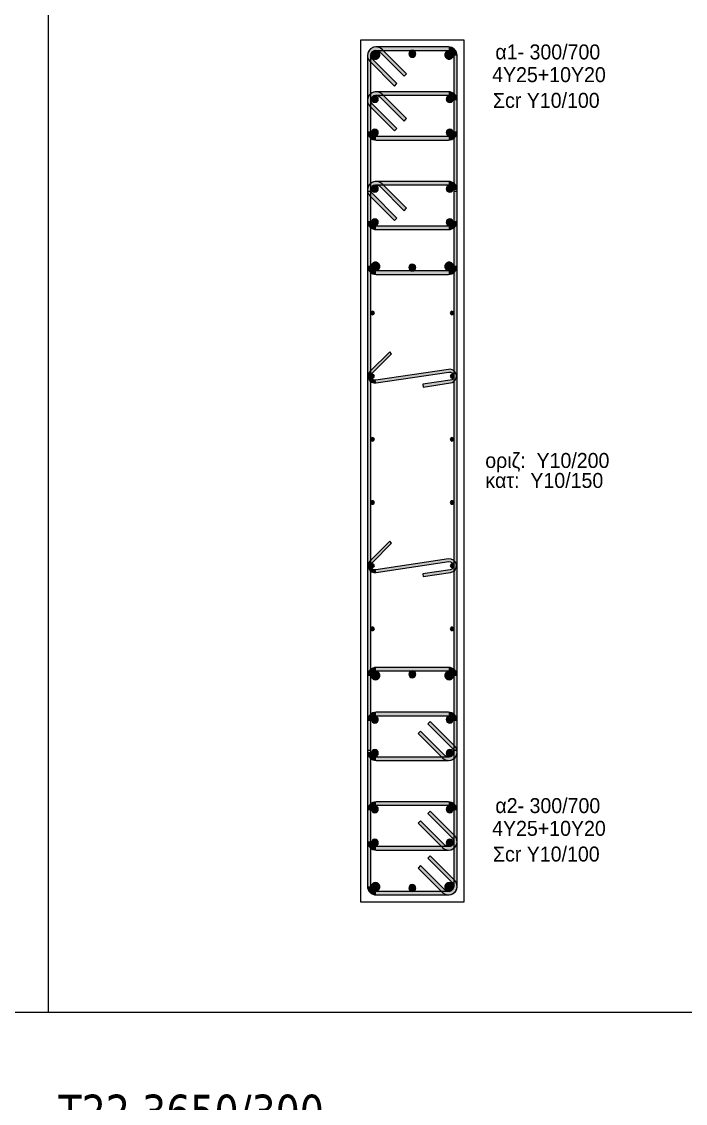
# Model space of a CAD drawing. Header units: millimetres. Extents: x -2171 to 1563, y -1758 to -1505.
# Drawn here: x -843.94 to -834.31, y -1616.94 to -1601.25 of the extents above; entities that cross this region are included whole.
import ezdxf

# ---------------------------------------------------------------- set-up
doc = ezdxf.new("R2010")
doc.units = ezdxf.units.MM
for name, color, linetype in [('Col_Det', 7, 'Continuous'), ('Col_Det_Fill', 7, 'Continuous'), ('Geo_Col_Pro_1', 7, 'Continuous'), ('pinakaki', 153, 'Continuous')]:
    doc.layers.add(name, color=color, linetype=linetype)
doc.styles.add('S1Arl22_b_934_161', font='arial.ttf', dxfattribs={"width": 0.933629, "height": 0.002175})
doc.styles.get("Standard").update_dxf_attribs({"font": 'tahoma.ttf'})

msp = doc.modelspace()

# ---------------------------------------------------------------- hatches: boundary and pattern name
at = {"layer": 'Col_Det_Fill'}
for color, points in [(252, [(-838.744, -1601.6903), (-838.7087, -1601.655, 0.6681786), (-838.9221, -1601.7434), (-838.8721, -1601.7434, -0.6681786)]), (252, [(-838.7971, -1601.6684), (-838.7971, -1601.6184, 0.6681786), (-838.8855, -1601.8318), (-838.8501, -1601.7964, -0.6681786)]), (252, [(-837.7471, -1601.6684), (-837.7471, -1601.6184), (-838.7971, -1601.6184), (-838.7971, -1601.6684)]), (252, [(-838.3905, -1602.0439), (-838.3551, -1602.0085), (-838.7087, -1601.655), (-838.744, -1601.6903)]), (12, [(-838.2721, -1601.6684, 0.4142136), (-838.3221, -1601.7184, 0.4142136), (-838.2721, -1601.7684, 0.4142136), (-838.2221, -1601.7184, 0.4142136)]), (252, [(-837.6721, -1601.7434), (-837.6221, -1601.7434, 0.4142136), (-837.7471, -1601.6184), (-837.7471, -1601.6684, -0.4142136)]), (252, [(-838.8721, -1601.7434), (-838.9221, -1601.7434), (-838.9221, -1604.7934), (-838.8721, -1604.7934)]), (252, [(-838.8501, -1601.7964), (-838.8855, -1601.8318), (-838.5319, -1602.1853), (-838.4966, -1602.15)]), (12, [(-838.8059, -1601.672, 0.4142136), (-838.8684, -1601.7345, 0.4142136), (-838.8059, -1601.797, 0.4142136), (-838.7434, -1601.7345, 0.4142136)]), (12, [(-837.7382, -1601.672, 0.4142136), (-837.8007, -1601.7345, 0.4142136), (-837.7382, -1601.797, 0.4142136), (-837.6757, -1601.7345, 0.4142136)]), (252, [(-837.6721, -1604.7934), (-837.6221, -1604.7934), (-837.6221, -1601.7434), (-837.6721, -1601.7434)]), (252, [(-838.744, -1602.3403), (-838.7087, -1602.305, 0.6681786), (-838.9221, -1602.3934), (-838.8721, -1602.3934, -0.6681786)]), (252, [(-838.7971, -1602.3184), (-838.7971, -1602.2684, 0.6681786), (-838.8855, -1602.4818), (-838.8501, -1602.4464, -0.6681786)]), (252, [(-837.7471, -1602.3184), (-837.7471, -1602.2684), (-838.7971, -1602.2684), (-838.7971, -1602.3184)]), (252, [(-837.6721, -1602.3934), (-837.6221, -1602.3934, 0.4142136), (-837.7471, -1602.2684), (-837.7471, -1602.3184, -0.4142136)]), (252, [(-838.8721, -1602.3934), (-838.9221, -1602.3934), (-838.9221, -1602.8434), (-838.8721, -1602.8434)]), (252, [(-838.8501, -1602.4464), (-838.8855, -1602.4818), (-838.5319, -1602.8353), (-838.4966, -1602.8)]), (56, [(-838.8148, -1602.3257, 0.4142136), (-838.8648, -1602.3757, 0.4142136), (-838.8148, -1602.4257, 0.4142136), (-838.7648, -1602.3757, 0.4142136)]), (252, [(-838.3905, -1602.6939), (-838.3551, -1602.6585), (-838.7087, -1602.305), (-838.744, -1602.3403)]), (56, [(-837.7294, -1602.3257, 0.4142136), (-837.7794, -1602.3757, 0.4142136), (-837.7294, -1602.4257, 0.4142136), (-837.6794, -1602.3757, 0.4142136)]), (252, [(-837.6721, -1602.8434), (-837.6221, -1602.8434), (-837.6221, -1602.3934), (-837.6721, -1602.3934)]), (252, [(-838.8721, -1602.8434), (-838.9221, -1602.8434, 0.4142136), (-838.7971, -1602.9684), (-838.7971, -1602.9184, -0.4142136)]), (56, [(-838.8148, -1602.8111, 0.4142136), (-838.8648, -1602.8611, 0.4142136), (-838.8148, -1602.9111, 0.4142136), (-838.7648, -1602.8611, 0.4142136)]), (252, [(-838.7971, -1602.9184), (-838.7971, -1602.9684), (-837.7471, -1602.9684), (-837.7471, -1602.9184)]), (56, [(-837.7294, -1602.8111, 0.4142136), (-837.7794, -1602.8611, 0.4142136), (-837.7294, -1602.9111, 0.4142136), (-837.6794, -1602.8611, 0.4142136)]), (252, [(-837.7471, -1602.9184), (-837.7471, -1602.9684, 0.4142136), (-837.6221, -1602.8434), (-837.6721, -1602.8434, -0.4142136)]), (252, [(-838.744, -1603.6403), (-838.7087, -1603.605, 0.6681786), (-838.9221, -1603.6934), (-838.8721, -1603.6934, -0.6681786)]), (252, [(-838.7971, -1603.6184), (-838.7971, -1603.5684, 0.6681786), (-838.8855, -1603.7818), (-838.8501, -1603.7464, -0.6681786)]), (252, [(-838.8721, -1603.6934), (-838.9221, -1603.6934), (-838.9221, -1604.1434), (-838.8721, -1604.1434)]), (56, [(-838.8148, -1603.6257, 0.4142136), (-838.8648, -1603.6757, 0.4142136), (-838.8148, -1603.7257, 0.4142136), (-838.7648, -1603.6757, 0.4142136)]), (252, [(-837.7471, -1603.6184), (-837.7471, -1603.5684), (-838.7971, -1603.5684), (-838.7971, -1603.6184)]), (252, [(-838.3905, -1603.9939), (-838.3551, -1603.9585), (-838.7087, -1603.605), (-838.744, -1603.6403)]), (56, [(-837.7294, -1603.6257, 0.4142136), (-837.7794, -1603.6757, 0.4142136), (-837.7294, -1603.7257, 0.4142136), (-837.6794, -1603.6757, 0.4142136)]), (252, [(-837.6721, -1603.6934), (-837.6221, -1603.6934, 0.4142136), (-837.7471, -1603.5684), (-837.7471, -1603.6184, -0.4142136)]), (252, [(-837.6721, -1604.1434), (-837.6221, -1604.1434), (-837.6221, -1603.6934), (-837.6721, -1603.6934)]), (252, [(-838.8721, -1603.7169), (-838.9221, -1603.7169), (-838.9221, -1611.8199), (-838.8721, -1611.8199)]), (252, [(-838.8501, -1603.7464), (-838.8855, -1603.7818), (-838.5319, -1604.1353), (-838.4966, -1604.1)]), (252, [(-837.6721, -1611.8199), (-837.6221, -1611.8199), (-837.6221, -1603.7169), (-837.6721, -1603.7169)]), (252, [(-838.8721, -1604.1434), (-838.9221, -1604.1434, 0.4142136), (-838.7971, -1604.2684), (-838.7971, -1604.2184, -0.4142136)]), (56, [(-838.8148, -1604.1111, 0.4142136), (-838.8648, -1604.1611, 0.4142136), (-838.8148, -1604.2111, 0.4142136), (-838.7648, -1604.1611, 0.4142136)]), (56, [(-837.7294, -1604.1111, 0.4142136), (-837.7794, -1604.1611, 0.4142136), (-837.7294, -1604.2111, 0.4142136), (-837.6794, -1604.1611, 0.4142136)]), (252, [(-837.7471, -1604.2184), (-837.7471, -1604.2684, 0.4142136), (-837.6221, -1604.1434), (-837.6721, -1604.1434, -0.4142136)]), (252, [(-838.7971, -1604.2184), (-838.7971, -1604.2684), (-837.7471, -1604.2684), (-837.7471, -1604.2184)]), (252, [(-838.8721, -1604.7934), (-838.9221, -1604.7934, 0.4142136), (-838.7971, -1604.9184), (-838.7971, -1604.8684, -0.4142136)]), (12, [(-838.8059, -1604.7397, 0.4142136), (-838.8684, -1604.8022, 0.4142136), (-838.8059, -1604.8647, 0.4142136), (-838.7434, -1604.8022, 0.4142136)]), (12, [(-838.2721, -1604.7684, 0.4142136), (-838.3221, -1604.8184, 0.4142136), (-838.2721, -1604.8684, 0.4142136), (-838.2221, -1604.8184, 0.4142136)]), (12, [(-837.7382, -1604.7397, 0.4142136), (-837.8007, -1604.8022, 0.4142136), (-837.7382, -1604.8647, 0.4142136), (-837.6757, -1604.8022, 0.4142136)]), (252, [(-837.7471, -1604.8684), (-837.7471, -1604.9184, 0.4142136), (-837.6221, -1604.7934), (-837.6721, -1604.7934, -0.4142136)]), (252, [(-838.7971, -1604.8684), (-838.7971, -1604.9184), (-837.7471, -1604.9184), (-837.7471, -1604.8684)]), (133, [(-838.8471, -1605.5021, 0.4142136), (-838.8221, -1605.4771, 0.4142136), (-838.8471, -1605.4521, 0.4142136), (-838.8721, -1605.4771, 0.4142136)]), (133, [(-837.6971, -1605.5021, 0.4142136), (-837.6721, -1605.4771, 0.4142136), (-837.6971, -1605.4521, 0.4142136), (-837.7221, -1605.4771, 0.4142136)]), (252, [(-838.8828, -1606.3229), (-838.8545, -1606.3512), (-838.5717, -1606.0684), (-838.5999, -1606.0401)]), (252, [(-838.7973, -1606.4926), (-838.8032, -1606.453, -0.7233449), (-838.8545, -1606.3512), (-838.8828, -1606.3229, 0.7233449)]), (133, [(-838.8471, -1606.4186, 0.4142136), (-838.8221, -1606.3936, 0.4142136), (-838.8471, -1606.3686, 0.4142136), (-838.8721, -1606.3936, 0.4142136)]), (252, [(-837.741, -1606.3343), (-837.7469, -1606.2948), (-838.8032, -1606.453), (-838.7973, -1606.4926)]), (252, [(-837.7232, -1606.453), (-837.7173, -1606.4926, 1), (-837.7469, -1606.2948), (-837.741, -1606.3343, -1)]), (133, [(-837.6971, -1606.4186, 0.4142136), (-837.6721, -1606.3936, 0.4142136), (-837.6971, -1606.3686, 0.4142136), (-837.7221, -1606.3936, 0.4142136)]), (252, [(-838.1188, -1606.5123), (-838.1128, -1606.5518), (-837.7173, -1606.4926), (-837.7232, -1606.453)]), (133, [(-838.8471, -1607.3351, 0.4142136), (-838.8221, -1607.3101, 0.4142136), (-838.8471, -1607.2851, 0.4142136), (-838.8721, -1607.3101, 0.4142136)]), (133, [(-837.6971, -1607.3351, 0.4142136), (-837.6721, -1607.3101, 0.4142136), (-837.6971, -1607.2851, 0.4142136), (-837.7221, -1607.3101, 0.4142136)]), (133, [(-838.8471, -1608.2516, 0.4142136), (-838.8221, -1608.2266, 0.4142136), (-838.8471, -1608.2016, 0.4142136), (-838.8721, -1608.2266, 0.4142136)]), (133, [(-837.6971, -1608.2516, 0.4142136), (-837.6721, -1608.2266, 0.4142136), (-837.6971, -1608.2016, 0.4142136), (-837.7221, -1608.2266, 0.4142136)]), (252, [(-838.8828, -1609.0724), (-838.8545, -1609.1007), (-838.5717, -1608.8178), (-838.5999, -1608.7895)]), (252, [(-837.741, -1609.0838), (-837.7469, -1609.0442), (-838.8032, -1609.2024), (-838.7973, -1609.242)]), (252, [(-837.7232, -1609.2024), (-837.7173, -1609.242, 1), (-837.7469, -1609.0442), (-837.741, -1609.0838, -1)]), (252, [(-838.7973, -1609.242), (-838.8032, -1609.2024, -0.7233449), (-838.8545, -1609.1007), (-838.8828, -1609.0724, 0.7233449)]), (133, [(-838.8471, -1609.1681, 0.4142136), (-838.8221, -1609.1431, 0.4142136), (-838.8471, -1609.1181, 0.4142136), (-838.8721, -1609.1431, 0.4142136)]), (252, [(-838.1188, -1609.2617), (-838.1128, -1609.3013), (-837.7173, -1609.242), (-837.7232, -1609.2024)]), (133, [(-837.6971, -1609.1681, 0.4142136), (-837.6721, -1609.1431, 0.4142136), (-837.6971, -1609.1181, 0.4142136), (-837.7221, -1609.1431, 0.4142136)]), (133, [(-838.8471, -1610.0846, 0.4142136), (-838.8221, -1610.0596, 0.4142136), (-838.8471, -1610.0346, 0.4142136), (-838.8721, -1610.0596, 0.4142136)]), (133, [(-837.6971, -1610.0846, 0.4142136), (-837.6721, -1610.0596, 0.4142136), (-837.6971, -1610.0346, 0.4142136), (-837.7221, -1610.0596, 0.4142136)]), (252, [(-838.7971, -1610.6684), (-838.7971, -1610.6184, 0.4142136), (-838.9221, -1610.7434), (-838.8721, -1610.7434, -0.4142136)]), (252, [(-838.8721, -1610.7434), (-838.9221, -1610.7434), (-838.9221, -1613.7934), (-838.8721, -1613.7934)]), (12, [(-838.8059, -1610.797, 0.4142136), (-838.7434, -1610.7345, 0.4142136), (-838.8059, -1610.672, 0.4142136), (-838.8684, -1610.7345, 0.4142136)]), (252, [(-837.7471, -1610.6684), (-837.7471, -1610.6184), (-838.7971, -1610.6184), (-838.7971, -1610.6684)]), (12, [(-838.2721, -1610.7684, 0.4142136), (-838.2221, -1610.7184, 0.4142136), (-838.2721, -1610.6684, 0.4142136), (-838.3221, -1610.7184, 0.4142136)]), (12, [(-837.7382, -1610.797, 0.4142136), (-837.6757, -1610.7345, 0.4142136), (-837.7382, -1610.672, 0.4142136), (-837.8007, -1610.7345, 0.4142136)]), (252, [(-837.6721, -1610.7434), (-837.6221, -1610.7434, 0.4142136), (-837.7471, -1610.6184), (-837.7471, -1610.6684, -0.4142136)]), (252, [(-837.6721, -1613.7934), (-837.6221, -1613.7934), (-837.6221, -1610.7434), (-837.6721, -1610.7434)]), (252, [(-838.7971, -1611.3184), (-838.7971, -1611.2684, 0.4142136), (-838.9221, -1611.3934), (-838.8721, -1611.3934, -0.4142136)]), (252, [(-838.8721, -1611.3934), (-838.9221, -1611.3934), (-838.9221, -1611.8434), (-838.8721, -1611.8434)]), (56, [(-838.8148, -1611.4257, 0.4142136), (-838.7648, -1611.3757, 0.4142136), (-838.8148, -1611.3257, 0.4142136), (-838.8648, -1611.3757, 0.4142136)]), (252, [(-837.7471, -1611.3184), (-837.7471, -1611.2684), (-838.7971, -1611.2684), (-838.7971, -1611.3184)]), (56, [(-837.7294, -1611.4257, 0.4142136), (-837.6794, -1611.3757, 0.4142136), (-837.7294, -1611.3257, 0.4142136), (-837.7794, -1611.3757, 0.4142136)]), (252, [(-837.6721, -1611.3934), (-837.6221, -1611.3934, 0.4142136), (-837.7471, -1611.2684), (-837.7471, -1611.3184, -0.4142136)]), (252, [(-837.6721, -1611.8434), (-837.6221, -1611.8434), (-837.6221, -1611.3934), (-837.6721, -1611.3934)]), (252, [(-838.1537, -1611.5429), (-838.189, -1611.5782), (-837.8355, -1611.9318), (-837.8001, -1611.8964)]), (252, [(-837.694, -1611.7903), (-837.6587, -1611.755), (-838.0122, -1611.4014), (-838.0476, -1611.4368)]), (252, [(-838.8721, -1611.8434), (-838.9221, -1611.8434, 0.4142136), (-838.7971, -1611.9684), (-838.7971, -1611.9184, -0.4142136)]), (56, [(-838.8148, -1611.9111, 0.4142136), (-838.7648, -1611.8611, 0.4142136), (-838.8148, -1611.8111, 0.4142136), (-838.8648, -1611.8611, 0.4142136)]), (252, [(-837.8001, -1611.8964), (-837.8355, -1611.9318, 0.6681786), (-837.6221, -1611.8434), (-837.6721, -1611.8434, -0.6681786)]), (56, [(-837.7294, -1611.9111, 0.4142136), (-837.6794, -1611.8611, 0.4142136), (-837.7294, -1611.8111, 0.4142136), (-837.7794, -1611.8611, 0.4142136)]), (252, [(-837.7471, -1611.9184), (-837.7471, -1611.9684, 0.6681786), (-837.6587, -1611.755), (-837.694, -1611.7903, -0.6681786)]), (252, [(-838.7971, -1611.9184), (-838.7971, -1611.9684), (-837.7471, -1611.9684), (-837.7471, -1611.9184)]), (252, [(-838.7971, -1612.6184), (-838.7971, -1612.5684, 0.4142136), (-838.9221, -1612.6934), (-838.8721, -1612.6934, -0.4142136)]), (56, [(-838.8148, -1612.7257, 0.4142136), (-838.7648, -1612.6757, 0.4142136), (-838.8148, -1612.6257, 0.4142136), (-838.8648, -1612.6757, 0.4142136)]), (252, [(-837.7471, -1612.6184), (-837.7471, -1612.5684), (-838.7971, -1612.5684), (-838.7971, -1612.6184)]), (56, [(-837.7294, -1612.7257, 0.4142136), (-837.6794, -1612.6757, 0.4142136), (-837.7294, -1612.6257, 0.4142136), (-837.7794, -1612.6757, 0.4142136)]), (252, [(-837.6721, -1612.6934), (-837.6221, -1612.6934, 0.4142136), (-837.7471, -1612.5684), (-837.7471, -1612.6184, -0.4142136)]), (252, [(-838.8721, -1612.6934), (-838.9221, -1612.6934), (-838.9221, -1613.1434), (-838.8721, -1613.1434)]), (252, [(-837.694, -1613.0903), (-837.6587, -1613.055), (-838.0122, -1612.7014), (-838.0476, -1612.7368)]), (252, [(-837.6721, -1613.1434), (-837.6221, -1613.1434), (-837.6221, -1612.6934), (-837.6721, -1612.6934)]), (252, [(-838.1537, -1612.8429), (-838.189, -1612.8782), (-837.8355, -1613.2318), (-837.8001, -1613.1964)]), (56, [(-838.8148, -1613.2111, 0.4142136), (-838.7648, -1613.1611, 0.4142136), (-838.8148, -1613.1111, 0.4142136), (-838.8648, -1613.1611, 0.4142136)]), (56, [(-837.7294, -1613.2111, 0.4142136), (-837.6794, -1613.1611, 0.4142136), (-837.7294, -1613.1111, 0.4142136), (-837.7794, -1613.1611, 0.4142136)]), (252, [(-837.7471, -1613.2184), (-837.7471, -1613.2684, 0.6681786), (-837.6587, -1613.055), (-837.694, -1613.0903, -0.6681786)]), (252, [(-838.8721, -1613.1434), (-838.9221, -1613.1434, 0.4142136), (-838.7971, -1613.2684), (-838.7971, -1613.2184, -0.4142136)]), (252, [(-838.7971, -1613.2184), (-838.7971, -1613.2684), (-837.7471, -1613.2684), (-837.7471, -1613.2184)]), (252, [(-837.8001, -1613.1964), (-837.8355, -1613.2318, 0.6681786), (-837.6221, -1613.1434), (-837.6721, -1613.1434, -0.6681786)]), (252, [(-837.694, -1613.7403), (-837.6587, -1613.705), (-838.0122, -1613.3514), (-838.0476, -1613.3868)]), (252, [(-838.1537, -1613.4929), (-838.189, -1613.5282), (-837.8355, -1613.8818), (-837.8001, -1613.8464)]), (12, [(-838.8059, -1613.8647, 0.4142136), (-838.7434, -1613.8022, 0.4142136), (-838.8059, -1613.7397, 0.4142136), (-838.8684, -1613.8022, 0.4142136)]), (12, [(-837.7382, -1613.8647, 0.4142136), (-837.6757, -1613.8022, 0.4142136), (-837.7382, -1613.7397, 0.4142136), (-837.8007, -1613.8022, 0.4142136)]), (252, [(-837.7471, -1613.8684), (-837.7471, -1613.9184, 0.6681786), (-837.6587, -1613.705), (-837.694, -1613.7403, -0.6681786)]), (252, [(-838.8721, -1613.7934), (-838.9221, -1613.7934, 0.4142136), (-838.7971, -1613.9184), (-838.7971, -1613.8684, -0.4142136)]), (252, [(-838.7971, -1613.8684), (-838.7971, -1613.9184), (-837.7471, -1613.9184), (-837.7471, -1613.8684)]), (12, [(-838.2721, -1613.8684, 0.4142136), (-838.2221, -1613.8184, 0.4142136), (-838.2721, -1613.7684, 0.4142136), (-838.3221, -1613.8184, 0.4142136)]), (252, [(-837.8001, -1613.8464), (-837.8355, -1613.8818, 0.6681786), (-837.6221, -1613.7934), (-837.6721, -1613.7934, -0.6681786)])]:
    msp.add_hatch(color=color, dxfattribs=at).paths.add_polyline_path(points)

# ---------------------------------------------------------------- linework, layer by layer
at = {"layer": 'Col_Det', "color": 7}
for points in [[(-837.5221, -1601.5184), (-839.0221, -1601.5184)], [(-839.0221, -1601.5184), (-839.0221, -1614.0184)], [(-837.7471, -1601.6184), (-838.7971, -1601.6184)], [(-838.7971, -1601.6684), (-837.7471, -1601.6684)], [(-838.3551, -1602.0085), (-838.7087, -1601.655)], [(-837.5221, -1614.0184), (-837.5221, -1601.5184)], [(-838.9221, -1601.7434), (-838.9221, -1604.7934)], [(-838.8721, -1604.7934), (-838.8721, -1601.7434)], [(-838.4966, -1602.15), (-838.8501, -1601.7964)], [(-838.744, -1601.6903), (-838.3905, -1602.0439)], [(-837.6721, -1601.7434), (-837.6721, -1604.7934)], [(-837.6221, -1604.7934), (-837.6221, -1601.7434)], [(-838.8855, -1601.8318), (-838.5319, -1602.1853)], [(-838.3905, -1602.0439), (-838.3551, -1602.0085)], [(-837.7471, -1602.2684), (-838.7971, -1602.2684)], [(-838.5319, -1602.1853), (-838.4966, -1602.15)], [(-838.9221, -1602.3934), (-838.9221, -1602.8434)], [(-838.8721, -1602.8434), (-838.8721, -1602.3934)], [(-838.4966, -1602.8), (-838.8501, -1602.4464)], [(-838.7971, -1602.3184), (-837.7471, -1602.3184)], [(-838.744, -1602.3403), (-838.3905, -1602.6939)], [(-838.3551, -1602.6585), (-838.7087, -1602.305)], [(-837.6721, -1602.3934), (-837.6721, -1602.8434)], [(-837.6221, -1602.8434), (-837.6221, -1602.3934)], [(-838.8855, -1602.4818), (-838.5319, -1602.8353)], [(-838.3905, -1602.6939), (-838.3551, -1602.6585)], [(-837.7471, -1602.9184), (-838.7971, -1602.9184)], [(-838.5319, -1602.8353), (-838.4966, -1602.8)], [(-838.7971, -1602.9684), (-837.7471, -1602.9684)], [(-838.9221, -1603.6934), (-838.9221, -1604.1434)], [(-838.8721, -1604.1434), (-838.8721, -1603.6934)], [(-837.7471, -1603.5684), (-838.7971, -1603.5684)], [(-838.7971, -1603.6184), (-837.7471, -1603.6184)], [(-838.744, -1603.6403), (-838.3905, -1603.9939)], [(-838.3551, -1603.9585), (-838.7087, -1603.605)], [(-837.6721, -1603.6934), (-837.6721, -1604.1434)], [(-837.6221, -1604.1434), (-837.6221, -1603.6934)], [(-838.8721, -1603.7169), (-838.9221, -1603.7169)], [(-838.9221, -1603.7169), (-838.9221, -1611.8199)], [(-838.8855, -1603.7818), (-838.5319, -1604.1353)], [(-838.8721, -1611.8199), (-838.8721, -1603.7169)], [(-838.4966, -1604.1), (-838.8501, -1603.7464)], [(-837.6221, -1603.7169), (-837.6721, -1603.7169)], [(-837.6721, -1603.7169), (-837.6721, -1611.8199)], [(-837.6221, -1611.8199), (-837.6221, -1603.7169)], [(-838.3905, -1603.9939), (-838.3551, -1603.9585)], [(-838.5319, -1604.1353), (-838.4966, -1604.1)], [(-837.7471, -1604.2184), (-838.7971, -1604.2184)], [(-838.7971, -1604.2684), (-837.7471, -1604.2684)], [(-837.7471, -1604.8684), (-838.7971, -1604.8684)], [(-838.7971, -1604.9184), (-837.7471, -1604.9184)], [(-838.5999, -1606.0401), (-838.8828, -1606.3229)], [(-838.5717, -1606.0684), (-838.5999, -1606.0401)], [(-838.8545, -1606.3512), (-838.5717, -1606.0684)], [(-837.7469, -1606.2948), (-838.8032, -1606.453)], [(-838.7973, -1606.4926), (-837.741, -1606.3343)], [(-837.7232, -1606.453), (-838.1188, -1606.5123)], [(-838.1188, -1606.5123), (-838.1128, -1606.5518)], [(-838.1128, -1606.5518), (-837.7173, -1606.4926)], [(-838.5999, -1608.7895), (-838.8828, -1609.0724)], [(-838.8545, -1609.1007), (-838.5717, -1608.8178)], [(-838.5717, -1608.8178), (-838.5999, -1608.7895)], [(-837.7469, -1609.0442), (-838.8032, -1609.2024)], [(-838.7973, -1609.242), (-837.741, -1609.0838)], [(-837.7232, -1609.2024), (-838.1188, -1609.2617)], [(-838.1188, -1609.2617), (-838.1128, -1609.3013)], [(-838.1128, -1609.3013), (-837.7173, -1609.242)], [(-838.9221, -1610.7434), (-838.9221, -1613.7934)], [(-838.8721, -1613.7934), (-838.8721, -1610.7434)], [(-837.7471, -1610.6184), (-838.7971, -1610.6184)], [(-838.7971, -1610.6684), (-837.7471, -1610.6684)], [(-837.6721, -1610.7434), (-837.6721, -1613.7934)], [(-837.6221, -1613.7934), (-837.6221, -1610.7434)], [(-838.9221, -1611.3934), (-838.9221, -1611.8434)], [(-838.8721, -1611.8434), (-838.8721, -1611.3934)], [(-837.7471, -1611.2684), (-838.7971, -1611.2684)], [(-838.7971, -1611.3184), (-837.7471, -1611.3184)], [(-837.6721, -1611.3934), (-837.6721, -1611.8434)], [(-837.6221, -1611.8434), (-837.6221, -1611.3934)], [(-838.1537, -1611.5429), (-838.189, -1611.5782)], [(-837.8001, -1611.8964), (-838.1537, -1611.5429)], [(-838.0122, -1611.4014), (-838.0476, -1611.4368)], [(-838.0476, -1611.4368), (-837.694, -1611.7903)], [(-837.6587, -1611.755), (-838.0122, -1611.4014)], [(-838.189, -1611.5782), (-837.8355, -1611.9318)], [(-838.9221, -1611.8199), (-838.8721, -1611.8199)], [(-837.6721, -1611.8199), (-837.6221, -1611.8199)], [(-837.7471, -1611.9184), (-838.7971, -1611.9184)], [(-838.7971, -1611.9684), (-837.7471, -1611.9684)], [(-837.7471, -1612.5684), (-838.7971, -1612.5684)], [(-838.7971, -1612.6184), (-837.7471, -1612.6184)], [(-838.9221, -1612.6934), (-838.9221, -1613.1434)], [(-838.8721, -1613.1434), (-838.8721, -1612.6934)], [(-838.0122, -1612.7014), (-838.0476, -1612.7368)], [(-838.0476, -1612.7368), (-837.694, -1613.0903)], [(-837.6587, -1613.055), (-838.0122, -1612.7014)], [(-837.6721, -1612.6934), (-837.6721, -1613.1434)], [(-837.6221, -1613.1434), (-837.6221, -1612.6934)], [(-838.1537, -1612.8429), (-838.189, -1612.8782)], [(-838.189, -1612.8782), (-837.8355, -1613.2318)], [(-837.8001, -1613.1964), (-838.1537, -1612.8429)], [(-837.7471, -1613.2184), (-838.7971, -1613.2184)], [(-838.7971, -1613.2684), (-837.7471, -1613.2684)], [(-838.0122, -1613.3514), (-838.0476, -1613.3868)], [(-838.0476, -1613.3868), (-837.694, -1613.7403)], [(-837.6587, -1613.705), (-838.0122, -1613.3514)], [(-838.1537, -1613.4929), (-838.189, -1613.5282)], [(-838.189, -1613.5282), (-837.8355, -1613.8818)], [(-837.8001, -1613.8464), (-838.1537, -1613.4929)], [(-837.7471, -1613.8684), (-838.7971, -1613.8684)], [(-839.0221, -1614.0184), (-837.5221, -1614.0184)], [(-838.7971, -1613.9184), (-837.7471, -1613.9184)]]:
    msp.add_lwpolyline(points, dxfattribs=at)
for points in [[(-838.7087, -1601.655, 0.6681786), (-838.9221, -1601.7434)], [(-838.7971, -1601.6184, 0.6681786), (-838.8855, -1601.8318)], [(-838.8721, -1601.7434, -0.6681786), (-838.744, -1601.6903, -0.6681786)], [(-838.8501, -1601.7964, -0.6681786), (-838.7971, -1601.6684, -0.6681786)], [(-838.2721, -1601.6684, 0.4142136), (-838.3221, -1601.7184, 0.4142136)], [(-838.2221, -1601.7184, 0.4142136), (-838.2721, -1601.6684, 0.4142136)], [(-837.6221, -1601.7434, 0.4142136), (-837.7471, -1601.6184)], [(-837.7471, -1601.6684, -0.4142136), (-837.6721, -1601.7434, -0.4142136)], [(-838.8059, -1601.672, 0.4142136), (-838.8684, -1601.7345, 0.4142136)], [(-838.8684, -1601.7345, 0.4142136), (-838.8059, -1601.797, 0.4142136)], [(-838.7434, -1601.7345, 0.4142136), (-838.8059, -1601.672, 0.4142136)], [(-838.8059, -1601.797, 0.4142136), (-838.7434, -1601.7345, 0.4142136)], [(-838.3221, -1601.7184, 0.4142136), (-838.2721, -1601.7684, 0.4142136)], [(-838.2721, -1601.7684, 0.4142136), (-838.2221, -1601.7184, 0.4142136)], [(-837.7382, -1601.672, 0.4142136), (-837.8007, -1601.7345, 0.4142136)], [(-837.8007, -1601.7345, 0.4142136), (-837.7382, -1601.797, 0.4142136)], [(-837.6757, -1601.7345, 0.4142136), (-837.7382, -1601.672, 0.4142136)], [(-837.7382, -1601.797, 0.4142136), (-837.6757, -1601.7345, 0.4142136)], [(-838.7087, -1602.305, 0.6681786), (-838.9221, -1602.3934)], [(-838.7971, -1602.2684, 0.6681786), (-838.8855, -1602.4818)], [(-837.6221, -1602.3934, 0.4142136), (-837.7471, -1602.2684)], [(-838.8721, -1602.3934, -0.6681786), (-838.744, -1602.3403, -0.6681786)], [(-838.8501, -1602.4464, -0.6681786), (-838.7971, -1602.3184, -0.6681786)], [(-838.8148, -1602.3257, 0.4142136), (-838.8648, -1602.3757, 0.4142136)], [(-838.8648, -1602.3757, 0.4142136), (-838.8148, -1602.4257, 0.4142136)], [(-838.7648, -1602.3757, 0.4142136), (-838.8148, -1602.3257, 0.4142136)], [(-838.8148, -1602.4257, 0.4142136), (-838.7648, -1602.3757, 0.4142136)], [(-837.7294, -1602.3257, 0.4142136), (-837.7794, -1602.3757, 0.4142136)], [(-837.7794, -1602.3757, 0.4142136), (-837.7294, -1602.4257, 0.4142136)], [(-837.7471, -1602.3184, -0.4142136), (-837.6721, -1602.3934, -0.4142136)], [(-837.6794, -1602.3757, 0.4142136), (-837.7294, -1602.3257, 0.4142136)], [(-837.7294, -1602.4257, 0.4142136), (-837.6794, -1602.3757, 0.4142136)], [(-838.9221, -1602.8434, 0.4142136), (-838.7971, -1602.9684)], [(-838.7971, -1602.9184, -0.4142136), (-838.8721, -1602.8434, -0.4142136)], [(-838.8148, -1602.8111, 0.4142136), (-838.8648, -1602.8611, 0.4142136)], [(-838.8648, -1602.8611, 0.4142136), (-838.8148, -1602.9111, 0.4142136)], [(-838.7648, -1602.8611, 0.4142136), (-838.8148, -1602.8111, 0.4142136)], [(-838.8148, -1602.9111, 0.4142136), (-838.7648, -1602.8611, 0.4142136)], [(-837.7294, -1602.8111, 0.4142136), (-837.7794, -1602.8611, 0.4142136)], [(-837.7794, -1602.8611, 0.4142136), (-837.7294, -1602.9111, 0.4142136)], [(-837.7471, -1602.9684, 0.4142136), (-837.6221, -1602.8434)], [(-837.6721, -1602.8434, -0.4142136), (-837.7471, -1602.9184, -0.4142136)], [(-837.6794, -1602.8611, 0.4142136), (-837.7294, -1602.8111, 0.4142136)], [(-837.7294, -1602.9111, 0.4142136), (-837.6794, -1602.8611, 0.4142136)], [(-838.7087, -1603.605, 0.6681786), (-838.9221, -1603.6934)], [(-838.7971, -1603.5684, 0.6681786), (-838.8855, -1603.7818)], [(-838.8721, -1603.6934, -0.6681786), (-838.744, -1603.6403, -0.6681786)], [(-838.8501, -1603.7464, -0.6681786), (-838.7971, -1603.6184, -0.6681786)], [(-838.8148, -1603.6257, 0.4142136), (-838.8648, -1603.6757, 0.4142136)], [(-838.8648, -1603.6757, 0.4142136), (-838.8148, -1603.7257, 0.4142136)], [(-838.7648, -1603.6757, 0.4142136), (-838.8148, -1603.6257, 0.4142136)], [(-838.8148, -1603.7257, 0.4142136), (-838.7648, -1603.6757, 0.4142136)], [(-837.7294, -1603.6257, 0.4142136), (-837.7794, -1603.6757, 0.4142136)], [(-837.7794, -1603.6757, 0.4142136), (-837.7294, -1603.7257, 0.4142136)], [(-837.6221, -1603.6934, 0.4142136), (-837.7471, -1603.5684)], [(-837.7471, -1603.6184, -0.4142136), (-837.6721, -1603.6934, -0.4142136)], [(-837.6794, -1603.6757, 0.4142136), (-837.7294, -1603.6257, 0.4142136)], [(-837.7294, -1603.7257, 0.4142136), (-837.6794, -1603.6757, 0.4142136)], [(-838.9221, -1604.1434, 0.4142136), (-838.7971, -1604.2684)], [(-838.7971, -1604.2184, -0.4142136), (-838.8721, -1604.1434, -0.4142136)], [(-838.8148, -1604.1111, 0.4142136), (-838.8648, -1604.1611, 0.4142136)], [(-838.8648, -1604.1611, 0.4142136), (-838.8148, -1604.2111, 0.4142136)], [(-838.7648, -1604.1611, 0.4142136), (-838.8148, -1604.1111, 0.4142136)], [(-838.8148, -1604.2111, 0.4142136), (-838.7648, -1604.1611, 0.4142136)], [(-837.7294, -1604.1111, 0.4142136), (-837.7794, -1604.1611, 0.4142136)], [(-837.7794, -1604.1611, 0.4142136), (-837.7294, -1604.2111, 0.4142136)], [(-837.7471, -1604.2684, 0.4142136), (-837.6221, -1604.1434)], [(-837.6721, -1604.1434, -0.4142136), (-837.7471, -1604.2184, -0.4142136)], [(-837.6794, -1604.1611, 0.4142136), (-837.7294, -1604.1111, 0.4142136)], [(-837.7294, -1604.2111, 0.4142136), (-837.6794, -1604.1611, 0.4142136)], [(-838.9221, -1604.7934, 0.4142136), (-838.7971, -1604.9184)], [(-838.7971, -1604.8684, -0.4142136), (-838.8721, -1604.7934, -0.4142136)], [(-838.8059, -1604.7397, 0.4142136), (-838.8684, -1604.8022, 0.4142136)], [(-838.8684, -1604.8022, 0.4142136), (-838.8059, -1604.8647, 0.4142136)], [(-838.7434, -1604.8022, 0.4142136), (-838.8059, -1604.7397, 0.4142136)], [(-838.8059, -1604.8647, 0.4142136), (-838.7434, -1604.8022, 0.4142136)], [(-838.2721, -1604.7684, 0.4142136), (-838.3221, -1604.8184, 0.4142136)], [(-838.2221, -1604.8184, 0.4142136), (-838.2721, -1604.7684, 0.4142136)], [(-837.7382, -1604.7397, 0.4142136), (-837.8007, -1604.8022, 0.4142136)], [(-837.8007, -1604.8022, 0.4142136), (-837.7382, -1604.8647, 0.4142136)], [(-837.7471, -1604.9184, 0.4142136), (-837.6221, -1604.7934)], [(-837.6721, -1604.7934, -0.4142136), (-837.7471, -1604.8684, -0.4142136)], [(-837.6757, -1604.8022, 0.4142136), (-837.7382, -1604.7397, 0.4142136)], [(-837.7382, -1604.8647, 0.4142136), (-837.6757, -1604.8022, 0.4142136)], [(-838.3221, -1604.8184, 0.4142136), (-838.2721, -1604.8684, 0.4142136)], [(-838.2721, -1604.8684, 0.4142136), (-838.2221, -1604.8184, 0.4142136)], [(-838.8471, -1605.4521, 0.4142136), (-838.8721, -1605.4771, 0.4142136)], [(-838.8721, -1605.4771, 0.4142136), (-838.8471, -1605.5021, 0.4142136)], [(-838.8221, -1605.4771, 0.4142136), (-838.8471, -1605.4521, 0.4142136)], [(-838.8471, -1605.5021, 0.4142136), (-838.8221, -1605.4771, 0.4142136)], [(-837.6971, -1605.4521, 0.4142136), (-837.7221, -1605.4771, 0.4142136)], [(-837.7221, -1605.4771, 0.4142136), (-837.6971, -1605.5021, 0.4142136)], [(-837.6721, -1605.4771, 0.4142136), (-837.6971, -1605.4521, 0.4142136)], [(-837.6971, -1605.5021, 0.4142136), (-837.6721, -1605.4771, 0.4142136)], [(-838.8828, -1606.3229, 0.7233449), (-838.7973, -1606.4926, 0.7233449)], [(-838.8032, -1606.453, -0.7233449), (-838.8545, -1606.3512)], [(-838.8471, -1606.3686, 0.4142136), (-838.8721, -1606.3936, 0.4142136)], [(-838.8221, -1606.3936, 0.4142136), (-838.8471, -1606.3686, 0.4142136)], [(-837.7173, -1606.4926, 1), (-837.7469, -1606.2948)], [(-837.741, -1606.3343, -1), (-837.7232, -1606.453, -1)], [(-837.6971, -1606.3686, 0.4142136), (-837.7221, -1606.3936, 0.4142136)], [(-837.6721, -1606.3936, 0.4142136), (-837.6971, -1606.3686, 0.4142136)], [(-838.8721, -1606.3936, 0.4142136), (-838.8471, -1606.4186, 0.4142136)], [(-838.8471, -1606.4186, 0.4142136), (-838.8221, -1606.3936, 0.4142136)], [(-837.7221, -1606.3936, 0.4142136), (-837.6971, -1606.4186, 0.4142136)], [(-837.6971, -1606.4186, 0.4142136), (-837.6721, -1606.3936, 0.4142136)], [(-838.8471, -1607.2851, 0.4142136), (-838.8721, -1607.3101, 0.4142136)], [(-838.8721, -1607.3101, 0.4142136), (-838.8471, -1607.3351, 0.4142136)], [(-838.8221, -1607.3101, 0.4142136), (-838.8471, -1607.2851, 0.4142136)], [(-838.8471, -1607.3351, 0.4142136), (-838.8221, -1607.3101, 0.4142136)], [(-837.6971, -1607.2851, 0.4142136), (-837.7221, -1607.3101, 0.4142136)], [(-837.7221, -1607.3101, 0.4142136), (-837.6971, -1607.3351, 0.4142136)], [(-837.6721, -1607.3101, 0.4142136), (-837.6971, -1607.2851, 0.4142136)], [(-837.6971, -1607.3351, 0.4142136), (-837.6721, -1607.3101, 0.4142136)], [(-838.8471, -1608.2016, 0.4142136), (-838.8721, -1608.2266, 0.4142136)], [(-838.8721, -1608.2266, 0.4142136), (-838.8471, -1608.2516, 0.4142136)], [(-838.8221, -1608.2266, 0.4142136), (-838.8471, -1608.2016, 0.4142136)], [(-838.8471, -1608.2516, 0.4142136), (-838.8221, -1608.2266, 0.4142136)], [(-837.6971, -1608.2016, 0.4142136), (-837.7221, -1608.2266, 0.4142136)], [(-837.7221, -1608.2266, 0.4142136), (-837.6971, -1608.2516, 0.4142136)], [(-837.6721, -1608.2266, 0.4142136), (-837.6971, -1608.2016, 0.4142136)], [(-837.6971, -1608.2516, 0.4142136), (-837.6721, -1608.2266, 0.4142136)], [(-837.7173, -1609.242, 1), (-837.7469, -1609.0442)], [(-838.8828, -1609.0724, 0.7233449), (-838.7973, -1609.242, 0.7233449)], [(-838.8032, -1609.2024, -0.7233449), (-838.8545, -1609.1007)], [(-838.8471, -1609.1181, 0.4142136), (-838.8721, -1609.1431, 0.4142136)], [(-838.8721, -1609.1431, 0.4142136), (-838.8471, -1609.1681, 0.4142136)], [(-838.8221, -1609.1431, 0.4142136), (-838.8471, -1609.1181, 0.4142136)], [(-838.8471, -1609.1681, 0.4142136), (-838.8221, -1609.1431, 0.4142136)], [(-837.741, -1609.0838, -1), (-837.7232, -1609.2024, -1)], [(-837.6971, -1609.1181, 0.4142136), (-837.7221, -1609.1431, 0.4142136)], [(-837.7221, -1609.1431, 0.4142136), (-837.6971, -1609.1681, 0.4142136)], [(-837.6721, -1609.1431, 0.4142136), (-837.6971, -1609.1181, 0.4142136)], [(-837.6971, -1609.1681, 0.4142136), (-837.6721, -1609.1431, 0.4142136)], [(-838.8471, -1610.0346, 0.4142136), (-838.8721, -1610.0596, 0.4142136)], [(-838.8721, -1610.0596, 0.4142136), (-838.8471, -1610.0846, 0.4142136)], [(-838.8221, -1610.0596, 0.4142136), (-838.8471, -1610.0346, 0.4142136)], [(-838.8471, -1610.0846, 0.4142136), (-838.8221, -1610.0596, 0.4142136)], [(-837.6971, -1610.0346, 0.4142136), (-837.7221, -1610.0596, 0.4142136)], [(-837.7221, -1610.0596, 0.4142136), (-837.6971, -1610.0846, 0.4142136)], [(-837.6721, -1610.0596, 0.4142136), (-837.6971, -1610.0346, 0.4142136)], [(-837.6971, -1610.0846, 0.4142136), (-837.6721, -1610.0596, 0.4142136)], [(-838.7971, -1610.6184, 0.4142136), (-838.9221, -1610.7434)], [(-838.8721, -1610.7434, -0.4142136), (-838.7971, -1610.6684, -0.4142136)], [(-838.8059, -1610.672, 0.4142136), (-838.8684, -1610.7345, 0.4142136)], [(-838.8684, -1610.7345, 0.4142136), (-838.8059, -1610.797, 0.4142136)], [(-838.7434, -1610.7345, 0.4142136), (-838.8059, -1610.672, 0.4142136)], [(-838.8059, -1610.797, 0.4142136), (-838.7434, -1610.7345, 0.4142136)], [(-838.2721, -1610.6684, 0.4142136), (-838.3221, -1610.7184, 0.4142136)], [(-838.3221, -1610.7184, 0.4142136), (-838.2721, -1610.7684, 0.4142136)], [(-838.2221, -1610.7184, 0.4142136), (-838.2721, -1610.6684, 0.4142136)], [(-838.2721, -1610.7684, 0.4142136), (-838.2221, -1610.7184, 0.4142136)], [(-837.7382, -1610.672, 0.4142136), (-837.8007, -1610.7345, 0.4142136)], [(-837.8007, -1610.7345, 0.4142136), (-837.7382, -1610.797, 0.4142136)], [(-837.6221, -1610.7434, 0.4142136), (-837.7471, -1610.6184)], [(-837.7471, -1610.6684, -0.4142136), (-837.6721, -1610.7434, -0.4142136)], [(-837.6757, -1610.7345, 0.4142136), (-837.7382, -1610.672, 0.4142136)], [(-837.7382, -1610.797, 0.4142136), (-837.6757, -1610.7345, 0.4142136)], [(-838.7971, -1611.2684, 0.4142136), (-838.9221, -1611.3934)], [(-838.8721, -1611.3934, -0.4142136), (-838.7971, -1611.3184, -0.4142136)], [(-838.8148, -1611.3257, 0.4142136), (-838.8648, -1611.3757, 0.4142136)], [(-838.8648, -1611.3757, 0.4142136), (-838.8148, -1611.4257, 0.4142136)], [(-838.7648, -1611.3757, 0.4142136), (-838.8148, -1611.3257, 0.4142136)], [(-838.8148, -1611.4257, 0.4142136), (-838.7648, -1611.3757, 0.4142136)], [(-837.7294, -1611.3257, 0.4142136), (-837.7794, -1611.3757, 0.4142136)], [(-837.7794, -1611.3757, 0.4142136), (-837.7294, -1611.4257, 0.4142136)], [(-837.6221, -1611.3934, 0.4142136), (-837.7471, -1611.2684)], [(-837.7471, -1611.3184, -0.4142136), (-837.6721, -1611.3934, -0.4142136)], [(-837.6794, -1611.3757, 0.4142136), (-837.7294, -1611.3257, 0.4142136)], [(-837.7294, -1611.4257, 0.4142136), (-837.6794, -1611.3757, 0.4142136)], [(-838.9221, -1611.8434, 0.4142136), (-838.7971, -1611.9684)], [(-838.7971, -1611.9184, -0.4142136), (-838.8721, -1611.8434, -0.4142136)], [(-838.8148, -1611.8111, 0.4142136), (-838.8648, -1611.8611, 0.4142136)], [(-838.8648, -1611.8611, 0.4142136), (-838.8148, -1611.9111, 0.4142136)], [(-838.7648, -1611.8611, 0.4142136), (-838.8148, -1611.8111, 0.4142136)], [(-838.8148, -1611.9111, 0.4142136), (-838.7648, -1611.8611, 0.4142136)], [(-837.8355, -1611.9318, 0.6681786), (-837.6221, -1611.8434)], [(-837.6721, -1611.8434, -0.6681786), (-837.8001, -1611.8964, -0.6681786)], [(-837.7294, -1611.8111, 0.4142136), (-837.7794, -1611.8611, 0.4142136)], [(-837.7794, -1611.8611, 0.4142136), (-837.7294, -1611.9111, 0.4142136)], [(-837.7471, -1611.9684, 0.6681786), (-837.6587, -1611.755)], [(-837.694, -1611.7903, -0.6681786), (-837.7471, -1611.9184, -0.6681786)], [(-837.6794, -1611.8611, 0.4142136), (-837.7294, -1611.8111, 0.4142136)], [(-837.7294, -1611.9111, 0.4142136), (-837.6794, -1611.8611, 0.4142136)], [(-838.7971, -1612.5684, 0.4142136), (-838.9221, -1612.6934)], [(-838.8721, -1612.6934, -0.4142136), (-838.7971, -1612.6184, -0.4142136)], [(-838.8148, -1612.6257, 0.4142136), (-838.8648, -1612.6757, 0.4142136)], [(-838.7648, -1612.6757, 0.4142136), (-838.8148, -1612.6257, 0.4142136)], [(-837.7294, -1612.6257, 0.4142136), (-837.7794, -1612.6757, 0.4142136)], [(-837.6221, -1612.6934, 0.4142136), (-837.7471, -1612.5684)], [(-837.7471, -1612.6184, -0.4142136), (-837.6721, -1612.6934, -0.4142136)], [(-837.6794, -1612.6757, 0.4142136), (-837.7294, -1612.6257, 0.4142136)], [(-838.8648, -1612.6757, 0.4142136), (-838.8148, -1612.7257, 0.4142136)], [(-838.8148, -1612.7257, 0.4142136), (-838.7648, -1612.6757, 0.4142136)], [(-837.7794, -1612.6757, 0.4142136), (-837.7294, -1612.7257, 0.4142136)], [(-837.7294, -1612.7257, 0.4142136), (-837.6794, -1612.6757, 0.4142136)], [(-838.8148, -1613.1111, 0.4142136), (-838.8648, -1613.1611, 0.4142136)], [(-838.7648, -1613.1611, 0.4142136), (-838.8148, -1613.1111, 0.4142136)], [(-837.7294, -1613.1111, 0.4142136), (-837.7794, -1613.1611, 0.4142136)], [(-837.7471, -1613.2684, 0.6681786), (-837.6587, -1613.055)], [(-837.694, -1613.0903, -0.6681786), (-837.7471, -1613.2184, -0.6681786)], [(-837.6794, -1613.1611, 0.4142136), (-837.7294, -1613.1111, 0.4142136)], [(-838.9221, -1613.1434, 0.4142136), (-838.7971, -1613.2684)], [(-838.7971, -1613.2184, -0.4142136), (-838.8721, -1613.1434, -0.4142136)], [(-838.8648, -1613.1611, 0.4142136), (-838.8148, -1613.2111, 0.4142136)], [(-838.8148, -1613.2111, 0.4142136), (-838.7648, -1613.1611, 0.4142136)], [(-837.8355, -1613.2318, 0.6681786), (-837.6221, -1613.1434)], [(-837.6721, -1613.1434, -0.6681786), (-837.8001, -1613.1964, -0.6681786)], [(-837.7794, -1613.1611, 0.4142136), (-837.7294, -1613.2111, 0.4142136)], [(-837.7294, -1613.2111, 0.4142136), (-837.6794, -1613.1611, 0.4142136)], [(-838.8059, -1613.7397, 0.4142136), (-838.8684, -1613.8022, 0.4142136)], [(-838.7434, -1613.8022, 0.4142136), (-838.8059, -1613.7397, 0.4142136)], [(-837.7382, -1613.7397, 0.4142136), (-837.8007, -1613.8022, 0.4142136)], [(-837.7471, -1613.9184, 0.6681786), (-837.6587, -1613.705)], [(-837.694, -1613.7403, -0.6681786), (-837.7471, -1613.8684, -0.6681786)], [(-837.6757, -1613.8022, 0.4142136), (-837.7382, -1613.7397, 0.4142136)], [(-838.9221, -1613.7934, 0.4142136), (-838.7971, -1613.9184)], [(-838.7971, -1613.8684, -0.4142136), (-838.8721, -1613.7934, -0.4142136)], [(-838.8684, -1613.8022, 0.4142136), (-838.8059, -1613.8647, 0.4142136)], [(-838.8059, -1613.8647, 0.4142136), (-838.7434, -1613.8022, 0.4142136)], [(-838.2721, -1613.7684, 0.4142136), (-838.3221, -1613.8184, 0.4142136)], [(-838.3221, -1613.8184, 0.4142136), (-838.2721, -1613.8684, 0.4142136)], [(-838.2221, -1613.8184, 0.4142136), (-838.2721, -1613.7684, 0.4142136)], [(-838.2721, -1613.8684, 0.4142136), (-838.2221, -1613.8184, 0.4142136)], [(-837.8355, -1613.8818, 0.6681786), (-837.6221, -1613.7934)], [(-837.8007, -1613.8022, 0.4142136), (-837.7382, -1613.8647, 0.4142136)], [(-837.6721, -1613.7934, -0.6681786), (-837.8001, -1613.8464, -0.6681786)], [(-837.7382, -1613.8647, 0.4142136), (-837.6757, -1613.8022, 0.4142136)]]:
    msp.add_lwpolyline(points, format="xyb", dxfattribs=at)
at = {"layer": 'Geo_Col_Pro_1', "color": 4, "linetype": 'Continuous', "ltscale": 0.5}
for p, q in [((-843.5541, -1590.2497), (-843.5541, -1615.6192)), ((-853.3092, -1615.6192), (-831.7062, -1615.6192))]:
    msp.add_line(p, q, dxfattribs=at)

# ---------------------------------------------------------------- texts
at = {"layer": 'Col_Det', "color": 7, "style": 'S1Arl22_b_934_161', "width": 0.933629}
for s, p in [(' α1- 300/700', (-837.1458, -1601.7997)), ('4Y25+10Y20', (-837.1143, -1602.1293)), ('Σcr Y10/100', (-837.1024, -1602.5018)), ('οριζ:  Y10/200', (-837.2139, -1607.7253)), ('κατ:  Y10/150', (-837.2139, -1608.0153)), (' α2- 300/700', (-837.1458, -1612.7317)), ('4Y25+10Y20', (-837.1143, -1613.0613)), ('Σcr Y10/100', (-837.1024, -1613.4338))]:
    msp.add_text(s, height=0.2175, dxfattribs=at).set_placement(p)
at = {"layer": 'pinakaki', "color": 1, "width": 0.933629}
msp.add_text('Τ22 3650/300', height=0.5, dxfattribs=at).set_placement((-843.4036, -1617.3157))

doc.saveas('drawing.dxf')
